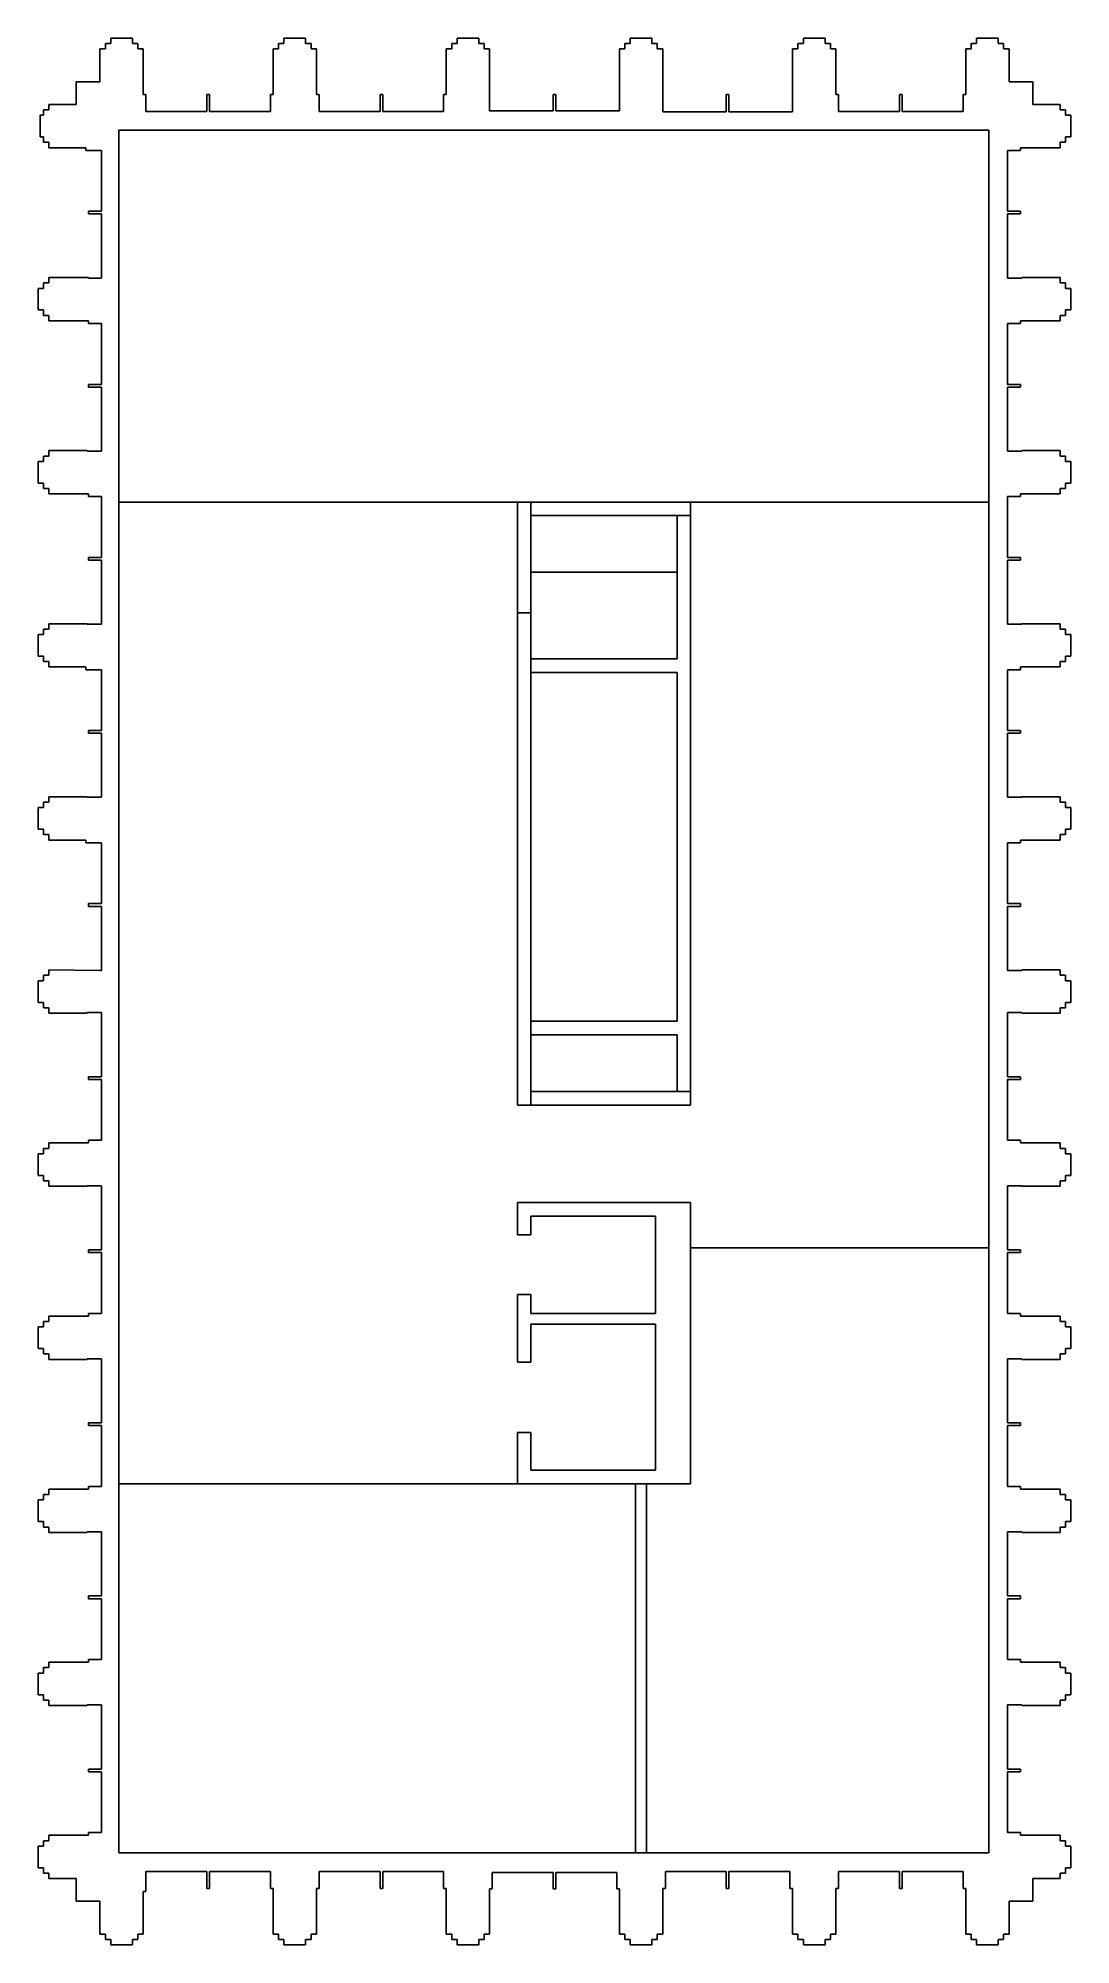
# Model space of a CAD drawing. Header units: metres. Extents: x -344.3 to -325.2, y 710.5 to 745.7.
import ezdxf

# ---------------------------------------------------------------- set-up
doc = ezdxf.new("R2010")
doc.units = ezdxf.units.M
doc.layers.add('ALL', color=7, linetype='Continuous', lineweight=25)

msp = doc.modelspace()

# ---------------------------------------------------------------- linework, layer by layer
at = {"layer": 'ALL', "color": 7, "lineweight": 25}
for p, q in [((-342.949, 745.627), (-343.049, 745.627)), ((-343.049, 745.627), (-343.049, 745.527)), ((-342.549, 745.727), (-342.949, 745.727)), ((-342.949, 745.727), (-342.949, 745.687)), ((-342.949, 745.687), (-342.949, 745.627)), ((-342.549, 745.687), (-342.549, 745.727)), ((-342.549, 745.627), (-342.549, 745.687)), ((-342.449, 745.627), (-342.549, 745.627)), ((-342.449, 745.527), (-342.449, 745.627)), ((-339.749, 745.627), (-339.849, 745.627)), ((-339.849, 745.627), (-339.849, 745.527)), ((-339.349, 745.727), (-339.749, 745.727)), ((-339.749, 745.727), (-339.749, 745.687)), ((-339.749, 745.687), (-339.749, 745.627)), ((-339.349, 745.687), (-339.349, 745.727)), ((-339.349, 745.627), (-339.349, 745.687)), ((-339.249, 745.627), (-339.349, 745.627)), ((-339.249, 745.527), (-339.249, 745.627)), ((-336.549, 745.627), (-336.649, 745.627)), ((-336.649, 745.627), (-336.649, 745.527)), ((-336.149, 745.727), (-336.549, 745.727)), ((-336.549, 745.727), (-336.549, 745.687)), ((-336.549, 745.687), (-336.549, 745.627)), ((-336.149, 745.687), (-336.149, 745.727)), ((-336.149, 745.627), (-336.149, 745.687)), ((-336.049, 745.627), (-336.149, 745.627)), ((-336.049, 745.527), (-336.049, 745.627)), ((-333.349, 745.627), (-333.449, 745.627)), ((-333.449, 745.627), (-333.449, 745.527)), ((-332.949, 745.727), (-333.349, 745.727)), ((-333.349, 745.727), (-333.349, 745.687)), ((-333.349, 745.687), (-333.349, 745.627)), ((-332.949, 745.687), (-332.949, 745.727)), ((-332.949, 745.627), (-332.949, 745.687)), ((-332.849, 745.627), (-332.949, 745.627)), ((-332.849, 745.527), (-332.849, 745.627)), ((-330.149, 745.627), (-330.249, 745.627)), ((-330.249, 745.627), (-330.249, 745.527)), ((-329.749, 745.727), (-330.149, 745.727)), ((-330.149, 745.727), (-330.149, 745.687)), ((-330.149, 745.687), (-330.149, 745.627)), ((-329.749, 745.687), (-329.749, 745.727)), ((-329.749, 745.627), (-329.749, 745.687)), ((-329.649, 745.627), (-329.749, 745.627)), ((-329.649, 745.527), (-329.649, 745.627)), ((-326.949, 745.627), (-327.049, 745.627)), ((-327.049, 745.627), (-327.049, 745.527)), ((-326.549, 745.727), (-326.949, 745.727)), ((-326.949, 745.727), (-326.949, 745.627)), ((-326.549, 745.627), (-326.549, 745.727)), ((-326.449, 745.627), (-326.549, 745.627)), ((-326.449, 745.527), (-326.449, 745.627)), ((-343.049, 745.527), (-343.149, 745.527)), ((-343.149, 745.527), (-343.149, 744.922)), ((-342.349, 745.527), (-342.449, 745.527)), ((-342.349, 744.711), (-342.349, 745.527)), ((-339.849, 745.527), (-339.949, 745.527)), ((-339.949, 745.527), (-339.949, 744.922)), ((-339.149, 745.527), (-339.249, 745.527)), ((-339.149, 744.711), (-339.149, 745.527)), ((-336.649, 745.527), (-336.749, 745.527)), ((-336.749, 745.527), (-336.749, 744.922)), ((-335.949, 745.527), (-336.049, 745.527)), ((-335.949, 744.922), (-335.949, 745.527)), ((-333.449, 745.527), (-333.549, 745.527)), ((-333.549, 745.527), (-333.549, 744.922)), ((-332.749, 745.527), (-332.849, 745.527)), ((-332.749, 744.805), (-332.749, 745.527)), ((-330.249, 745.527), (-330.349, 745.527)), ((-330.349, 745.527), (-330.349, 744.365)), ((-329.549, 745.527), (-329.649, 745.527)), ((-329.549, 744.685), (-329.549, 745.527)), ((-327.049, 745.527), (-327.149, 745.527)), ((-327.149, 745.527), (-327.149, 744.922)), ((-326.349, 745.527), (-326.449, 745.527)), ((-326.349, 744.922), (-326.349, 745.527)), ((-343.149, 744.922), (-343.59, 744.922)), ((-343.59, 744.922), (-343.59, 744.501)), ((-339.949, 744.922), (-339.949, 744.685)), ((-336.749, 744.922), (-336.749, 744.685)), ((-335.949, 744.38), (-335.949, 744.922)), ((-333.549, 744.922), (-333.549, 744.38)), ((-327.149, 744.922), (-327.149, 744.685)), ((-325.908, 744.922), (-326.349, 744.922)), ((-325.908, 744.501), (-325.908, 744.922)), ((-342.349, 744.685), (-342.349, 744.711)), ((-342.299, 744.685), (-342.349, 744.685)), ((-342.299, 744.398), (-342.299, 744.685)), ((-341.124, 744.685), (-341.174, 744.685)), ((-341.174, 744.685), (-341.174, 744.398)), ((-341.124, 744.398), (-341.124, 744.685)), ((-339.949, 744.685), (-339.999, 744.685)), ((-339.999, 744.685), (-339.999, 744.398)), ((-339.149, 744.685), (-339.149, 744.711)), ((-339.099, 744.685), (-339.149, 744.685)), ((-339.099, 744.398), (-339.099, 744.685)), ((-337.924, 744.685), (-337.974, 744.685)), ((-337.974, 744.685), (-337.974, 744.398)), ((-337.924, 744.398), (-337.924, 744.685)), ((-336.749, 744.685), (-336.799, 744.685)), ((-336.799, 744.685), (-336.799, 744.398)), ((-334.724, 744.685), (-334.774, 744.685)), ((-334.774, 744.685), (-334.774, 744.38)), ((-334.724, 744.38), (-334.724, 744.685)), ((-332.749, 744.365), (-332.749, 744.805)), ((-331.524, 744.685), (-331.574, 744.685)), ((-331.574, 744.685), (-331.574, 744.365)), ((-331.524, 744.365), (-331.524, 744.685)), ((-329.499, 744.685), (-329.549, 744.685)), ((-329.499, 744.398), (-329.499, 744.685)), ((-328.324, 744.685), (-328.374, 744.685)), ((-328.374, 744.685), (-328.374, 744.398)), ((-328.324, 744.398), (-328.324, 744.685)), ((-327.149, 744.685), (-327.199, 744.685)), ((-327.199, 744.685), (-327.199, 744.398)), ((-344.192, 744.301), (-344.252, 744.301)), ((-344.252, 744.301), (-344.252, 743.901)), ((-344.092, 744.401), (-344.192, 744.401)), ((-344.192, 744.401), (-344.192, 744.301)), ((-343.594, 744.501), (-344.092, 744.501)), ((-344.092, 744.501), (-344.092, 744.401)), ((-343.59, 744.501), (-343.594, 744.501)), ((-342.299, 744.373), (-342.299, 744.398)), ((-342.082, 744.373), (-342.299, 744.373)), ((-341.174, 744.373), (-342.082, 744.373)), ((-341.174, 744.398), (-341.174, 744.373)), ((-341.124, 744.373), (-341.124, 744.398)), ((-339.999, 744.373), (-341.124, 744.373)), ((-339.999, 744.398), (-339.999, 744.373)), ((-339.099, 744.373), (-339.099, 744.398)), ((-338.882, 744.373), (-339.099, 744.373)), ((-337.974, 744.373), (-338.882, 744.373)), ((-337.974, 744.398), (-337.974, 744.373)), ((-337.924, 744.373), (-337.924, 744.398)), ((-336.799, 744.373), (-337.924, 744.373)), ((-336.799, 744.398), (-336.799, 744.373)), ((-334.774, 744.38), (-335.949, 744.38)), ((-333.549, 744.38), (-334.724, 744.38)), ((-331.574, 744.365), (-332.749, 744.365)), ((-330.349, 744.365), (-331.524, 744.365)), ((-329.499, 744.373), (-329.499, 744.398)), ((-328.374, 744.373), (-329.499, 744.373)), ((-328.374, 744.398), (-328.374, 744.373)), ((-328.324, 744.373), (-328.324, 744.398)), ((-327.416, 744.373), (-328.324, 744.373)), ((-327.199, 744.373), (-327.416, 744.373)), ((-327.199, 744.398), (-327.199, 744.373)), ((-325.904, 744.501), (-325.908, 744.501)), ((-325.406, 744.501), (-325.904, 744.501)), ((-325.406, 744.401), (-325.406, 744.501)), ((-325.306, 744.401), (-325.406, 744.401)), ((-325.306, 744.301), (-325.306, 744.401)), ((-325.206, 744.301), (-325.306, 744.301)), ((-325.206, 743.901), (-325.206, 744.301)), ((-344.252, 743.901), (-344.192, 743.901)), ((-344.192, 743.901), (-344.192, 743.801)), ((-344.192, 743.801), (-344.092, 743.801)), ((-344.092, 743.801), (-344.092, 743.701)), ((-326.724, 744.023), (-342.8, 744.023)), ((-342.8, 744.023), (-342.8, 737.151)), ((-342.8, 712.18), (-342.8, 744.023)), ((-342.8, 744.023), (-326.724, 744.023)), ((-326.724, 737.53), (-326.724, 744.023)), ((-326.724, 744.023), (-326.724, 712.18)), ((-325.406, 743.701), (-325.406, 743.801)), ((-325.406, 743.801), (-325.306, 743.801)), ((-325.306, 743.801), (-325.306, 743.901)), ((-325.306, 743.901), (-325.206, 743.901)), ((-344.092, 743.701), (-343.594, 743.701)), ((-343.594, 743.701), (-343.41, 743.701)), ((-343.41, 743.701), (-343.41, 743.651)), ((-343.41, 743.651), (-343.15, 743.651)), ((-343.15, 743.651), (-343.124, 743.651)), ((-343.124, 743.651), (-343.124, 742.526)), ((-326.374, 742.526), (-326.374, 743.651)), ((-326.374, 743.651), (-326.348, 743.651)), ((-326.348, 743.651), (-326.139, 743.651)), ((-326.139, 743.651), (-326.139, 743.701)), ((-326.139, 743.701), (-325.908, 743.701)), ((-325.908, 743.701), (-325.406, 743.701)), ((-343.15, 742.526), (-343.359, 742.526)), ((-343.359, 742.526), (-343.359, 742.476)), ((-343.359, 742.476), (-343.15, 742.476)), ((-343.124, 742.526), (-343.15, 742.526)), ((-343.15, 742.476), (-343.124, 742.476)), ((-343.124, 742.476), (-343.124, 741.292)), ((-326.348, 742.526), (-326.374, 742.526)), ((-326.374, 741.292), (-326.374, 742.476)), ((-326.374, 742.476), (-326.348, 742.476)), ((-326.139, 742.526), (-326.348, 742.526)), ((-326.348, 742.476), (-326.139, 742.476)), ((-326.139, 742.476), (-326.139, 742.526)), ((-344.192, 741.101), (-344.292, 741.101)), ((-344.292, 741.101), (-344.292, 740.701)), ((-344.092, 741.201), (-344.192, 741.201)), ((-344.192, 741.201), (-344.192, 741.101)), ((-343.385, 741.301), (-344.092, 741.301)), ((-344.092, 741.301), (-344.092, 741.201)), ((-343.359, 741.301), (-343.385, 741.301)), ((-343.359, 741.292), (-343.359, 741.301)), ((-343.15, 741.292), (-343.359, 741.292)), ((-343.124, 741.292), (-343.15, 741.292)), ((-326.139, 741.292), (-326.374, 741.292)), ((-326.113, 741.292), (-326.139, 741.292)), ((-325.406, 741.301), (-326.113, 741.301)), ((-326.113, 741.301), (-326.113, 741.292)), ((-325.406, 741.201), (-325.406, 741.301)), ((-325.306, 741.201), (-325.406, 741.201)), ((-325.306, 741.101), (-325.306, 741.201)), ((-325.206, 741.101), (-325.306, 741.101)), ((-325.206, 740.701), (-325.206, 741.101)), ((-344.292, 740.701), (-344.192, 740.701)), ((-344.192, 740.701), (-344.192, 740.601)), ((-325.306, 740.601), (-325.306, 740.701)), ((-325.306, 740.701), (-325.206, 740.701)), ((-344.192, 740.601), (-344.092, 740.601)), ((-344.092, 740.601), (-344.092, 740.501)), ((-344.092, 740.501), (-343.359, 740.501)), ((-343.359, 740.501), (-343.359, 740.451)), ((-343.359, 740.451), (-343.15, 740.451)), ((-343.15, 740.451), (-343.124, 740.451)), ((-343.124, 740.451), (-343.124, 739.326)), ((-326.374, 739.326), (-326.374, 740.451)), ((-326.374, 740.451), (-326.348, 740.451)), ((-326.348, 740.451), (-326.139, 740.451)), ((-326.139, 740.451), (-326.139, 740.501)), ((-326.139, 740.501), (-325.406, 740.501)), ((-325.406, 740.501), (-325.406, 740.601)), ((-325.406, 740.601), (-325.306, 740.601)), ((-343.15, 739.326), (-343.359, 739.326)), ((-343.359, 739.326), (-343.359, 739.276)), ((-343.359, 739.276), (-343.15, 739.276)), ((-343.124, 739.326), (-343.15, 739.326)), ((-343.15, 739.276), (-343.124, 739.276)), ((-343.124, 739.276), (-343.124, 738.092)), ((-326.348, 739.326), (-326.374, 739.326)), ((-326.374, 738.092), (-326.374, 739.276)), ((-326.374, 739.276), (-326.348, 739.276)), ((-326.139, 739.326), (-326.348, 739.326)), ((-326.348, 739.276), (-326.139, 739.276)), ((-326.139, 739.276), (-326.139, 739.326)), ((-344.192, 737.901), (-344.292, 737.901)), ((-344.292, 737.901), (-344.292, 737.501)), ((-344.092, 738.001), (-344.192, 738.001)), ((-344.192, 738.001), (-344.192, 737.901)), ((-343.385, 738.101), (-344.092, 738.101)), ((-344.092, 738.101), (-344.092, 738.001)), ((-343.385, 738.092), (-343.385, 738.101)), ((-343.15, 738.092), (-343.385, 738.092)), ((-343.124, 738.092), (-343.15, 738.092)), ((-326.139, 738.092), (-326.374, 738.092)), ((-326.113, 738.092), (-326.139, 738.092)), ((-325.406, 738.101), (-326.113, 738.101)), ((-326.113, 738.101), (-326.113, 738.092)), ((-325.406, 738.001), (-325.406, 738.101)), ((-325.306, 738.001), (-325.406, 738.001)), ((-325.306, 737.901), (-325.306, 738.001)), ((-325.206, 737.901), (-325.306, 737.901)), ((-325.206, 737.501), (-325.206, 737.901)), ((-344.292, 737.501), (-344.192, 737.501)), ((-344.192, 737.501), (-344.192, 737.401)), ((-326.724, 737.151), (-326.724, 737.53)), ((-325.306, 737.401), (-325.306, 737.501)), ((-325.306, 737.501), (-325.206, 737.501)), ((-344.192, 737.401), (-344.092, 737.401)), ((-344.092, 737.401), (-344.092, 737.301)), ((-344.092, 737.301), (-343.359, 737.301)), ((-343.359, 737.301), (-343.359, 737.251)), ((-343.359, 737.251), (-343.15, 737.251)), ((-343.15, 737.251), (-343.124, 737.251)), ((-343.124, 737.251), (-343.124, 736.126)), ((-342.8, 737.151), (-326.724, 737.151)), ((-335.184, 737.151), (-335.434, 737.151)), ((-335.434, 737.151), (-335.434, 735.101)), ((-335.184, 735.101), (-335.184, 737.151)), ((-332.234, 737.151), (-335.184, 737.151)), ((-335.184, 737.151), (-335.184, 736.901)), ((-332.234, 736.901), (-332.234, 737.151)), ((-326.374, 736.126), (-326.374, 737.251)), ((-326.374, 737.251), (-326.348, 737.251)), ((-326.348, 737.251), (-326.139, 737.251)), ((-326.139, 737.251), (-326.139, 737.301)), ((-326.139, 737.301), (-325.406, 737.301)), ((-325.406, 737.301), (-325.406, 737.401)), ((-325.406, 737.401), (-325.306, 737.401)), ((-335.184, 736.901), (-332.234, 736.901)), ((-332.484, 736.901), (-335.184, 736.901)), ((-335.184, 736.901), (-335.184, 735.851)), ((-332.484, 735.851), (-332.484, 736.901)), ((-332.484, 736.901), (-332.484, 734.251)), ((-332.234, 736.901), (-332.484, 736.901)), ((-332.234, 727.301), (-332.234, 736.901)), ((-343.15, 736.126), (-343.359, 736.126)), ((-343.359, 736.126), (-343.359, 736.076)), ((-343.359, 736.076), (-343.15, 736.076)), ((-343.124, 736.126), (-343.15, 736.126)), ((-343.15, 736.076), (-343.124, 736.076)), ((-343.124, 736.076), (-343.124, 734.892)), ((-326.348, 736.126), (-326.374, 736.126)), ((-326.374, 734.892), (-326.374, 736.076)), ((-326.374, 736.076), (-326.348, 736.076)), ((-326.139, 736.126), (-326.348, 736.126)), ((-326.348, 736.076), (-326.139, 736.076)), ((-326.139, 736.076), (-326.139, 736.126)), ((-335.184, 735.851), (-332.484, 735.851)), ((-335.434, 735.101), (-335.184, 735.101)), ((-335.184, 735.101), (-335.434, 735.101)), ((-335.434, 735.101), (-335.434, 726.001)), ((-335.184, 726.001), (-335.184, 735.101)), ((-344.192, 734.701), (-344.292, 734.701)), ((-344.292, 734.701), (-344.292, 734.301)), ((-344.092, 734.801), (-344.192, 734.801)), ((-344.192, 734.801), (-344.192, 734.701)), ((-343.594, 734.901), (-344.092, 734.901)), ((-344.092, 734.901), (-344.092, 734.801)), ((-343.385, 734.901), (-343.594, 734.901)), ((-343.385, 734.892), (-343.385, 734.901)), ((-343.15, 734.892), (-343.385, 734.892)), ((-343.124, 734.892), (-343.15, 734.892)), ((-326.113, 734.892), (-326.374, 734.892)), ((-325.406, 734.901), (-326.113, 734.901)), ((-326.113, 734.901), (-326.113, 734.892)), ((-325.406, 734.801), (-325.406, 734.901)), ((-325.306, 734.801), (-325.406, 734.801)), ((-325.306, 734.701), (-325.306, 734.801)), ((-325.206, 734.701), (-325.306, 734.701)), ((-325.206, 734.301), (-325.206, 734.701)), ((-344.292, 734.301), (-344.192, 734.301)), ((-344.192, 734.301), (-344.192, 734.201)), ((-325.306, 734.201), (-325.306, 734.301)), ((-325.306, 734.301), (-325.206, 734.301)), ((-344.192, 734.201), (-344.092, 734.201)), ((-344.092, 734.201), (-344.092, 734.101)), ((-344.092, 734.101), (-343.795, 734.101)), ((-343.795, 734.101), (-343.41, 734.101)), ((-343.41, 734.101), (-343.41, 734.051)), ((-343.41, 734.051), (-343.15, 734.051)), ((-343.15, 734.051), (-343.124, 734.051)), ((-343.124, 734.051), (-343.124, 732.926)), ((-332.484, 734.251), (-335.184, 734.251)), ((-335.184, 734.251), (-335.184, 734.001)), ((-335.184, 734.001), (-332.484, 734.001)), ((-332.484, 734.001), (-332.484, 727.551)), ((-326.374, 732.926), (-326.374, 734.051)), ((-326.374, 734.051), (-326.348, 734.051)), ((-326.348, 734.051), (-326.139, 734.051)), ((-326.139, 734.051), (-326.139, 734.101)), ((-326.139, 734.101), (-325.406, 734.101)), ((-325.406, 734.101), (-325.406, 734.201)), ((-325.406, 734.201), (-325.306, 734.201)), ((-343.15, 732.926), (-343.359, 732.926)), ((-343.359, 732.926), (-343.359, 732.876)), ((-343.359, 732.876), (-343.15, 732.876)), ((-343.124, 732.926), (-343.15, 732.926)), ((-343.15, 732.876), (-343.124, 732.876)), ((-343.124, 732.876), (-343.124, 731.692)), ((-326.348, 732.926), (-326.374, 732.926)), ((-326.374, 731.692), (-326.374, 732.876)), ((-326.374, 732.876), (-326.348, 732.876)), ((-326.139, 732.926), (-326.348, 732.926)), ((-326.348, 732.876), (-326.139, 732.876)), ((-326.139, 732.876), (-326.139, 732.926)), ((-344.252, 731.501), (-344.292, 731.501)), ((-344.292, 731.501), (-344.292, 731.101)), ((-344.192, 731.501), (-344.252, 731.501)), ((-344.092, 731.601), (-344.192, 731.601)), ((-344.192, 731.601), (-344.192, 731.501)), ((-343.594, 731.701), (-344.092, 731.701)), ((-344.092, 731.701), (-344.092, 731.601)), ((-343.385, 731.701), (-343.594, 731.701)), ((-343.385, 731.692), (-343.385, 731.701)), ((-343.15, 731.692), (-343.385, 731.692)), ((-343.124, 731.692), (-343.15, 731.692)), ((-326.139, 731.692), (-326.374, 731.692)), ((-326.113, 731.692), (-326.139, 731.692)), ((-325.406, 731.701), (-326.113, 731.701)), ((-326.113, 731.701), (-326.113, 731.692)), ((-325.406, 731.601), (-325.406, 731.701)), ((-325.306, 731.601), (-325.406, 731.601)), ((-325.306, 731.501), (-325.306, 731.601)), ((-325.206, 731.501), (-325.306, 731.501)), ((-325.206, 731.101), (-325.206, 731.501)), ((-344.292, 731.101), (-344.252, 731.101)), ((-344.252, 731.101), (-344.192, 731.101)), ((-344.192, 731.101), (-344.192, 731.001)), ((-344.192, 731.001), (-344.092, 731.001)), ((-344.092, 731.001), (-344.092, 730.901)), ((-344.092, 730.901), (-343.594, 730.901)), ((-343.594, 730.901), (-343.41, 730.901)), ((-343.41, 730.901), (-343.41, 730.851)), ((-343.41, 730.851), (-343.124, 730.851)), ((-343.124, 730.851), (-343.124, 729.726)), ((-326.374, 729.726), (-326.374, 730.851)), ((-326.374, 730.851), (-326.354, 730.851)), ((-326.354, 730.851), (-326.139, 730.851)), ((-326.139, 730.851), (-326.139, 730.901)), ((-326.139, 730.901), (-325.406, 730.901)), ((-325.406, 730.901), (-325.406, 731.001)), ((-325.406, 731.001), (-325.306, 731.001)), ((-325.306, 731.001), (-325.306, 731.101)), ((-325.306, 731.101), (-325.206, 731.101)), ((-343.15, 729.726), (-343.359, 729.726)), ((-343.359, 729.726), (-343.359, 729.676)), ((-343.124, 729.726), (-343.15, 729.726)), ((-326.348, 729.726), (-326.374, 729.726)), ((-326.139, 729.726), (-326.348, 729.726)), ((-326.139, 729.676), (-326.139, 729.726)), ((-343.359, 729.676), (-343.15, 729.676)), ((-343.15, 729.676), (-343.124, 729.676)), ((-343.124, 729.676), (-343.124, 728.492)), ((-326.374, 728.492), (-326.374, 729.676)), ((-326.374, 729.676), (-326.354, 729.676)), ((-326.354, 729.676), (-326.139, 729.676)), ((-344.192, 728.301), (-344.292, 728.301)), ((-344.292, 728.301), (-344.292, 727.901)), ((-344.092, 728.401), (-344.192, 728.401)), ((-344.192, 728.401), (-344.192, 728.301)), ((-343.15, 728.492), (-344.092, 728.501)), ((-344.092, 728.501), (-344.092, 728.401)), ((-343.124, 728.492), (-343.15, 728.492)), ((-326.113, 728.492), (-326.374, 728.492)), ((-325.406, 728.501), (-326.113, 728.501)), ((-326.113, 728.501), (-326.113, 728.492)), ((-325.406, 728.401), (-325.406, 728.501)), ((-325.306, 728.401), (-325.406, 728.401)), ((-325.306, 728.301), (-325.306, 728.401)), ((-325.206, 728.301), (-325.306, 728.301)), ((-325.206, 727.901), (-325.206, 728.301)), ((-344.292, 727.901), (-344.192, 727.901)), ((-344.192, 727.901), (-344.192, 727.801)), ((-344.192, 727.801), (-344.092, 727.801)), ((-344.092, 727.801), (-344.092, 727.701)), ((-344.092, 727.701), (-343.385, 727.701)), ((-343.385, 727.701), (-343.385, 727.711)), ((-343.385, 727.711), (-343.124, 727.711)), ((-343.124, 727.711), (-343.124, 726.526)), ((-326.374, 726.526), (-326.374, 727.711)), ((-326.374, 727.711), (-326.354, 727.711)), ((-326.354, 727.711), (-326.113, 727.711)), ((-326.113, 727.711), (-326.113, 727.701)), ((-326.113, 727.701), (-325.406, 727.701)), ((-325.406, 727.701), (-325.406, 727.801)), ((-325.406, 727.801), (-325.306, 727.801)), ((-325.306, 727.801), (-325.306, 727.901)), ((-325.306, 727.901), (-325.206, 727.901)), ((-332.484, 727.551), (-335.184, 727.551)), ((-335.184, 727.551), (-335.184, 727.301)), ((-332.484, 727.301), (-335.184, 727.301)), ((-335.184, 727.301), (-335.184, 726.251)), ((-335.184, 727.301), (-332.484, 727.301)), ((-332.484, 726.251), (-332.484, 727.301)), ((-332.484, 727.301), (-332.484, 726.251)), ((-332.234, 726.251), (-332.234, 727.301)), ((-343.15, 726.526), (-343.359, 726.526)), ((-343.359, 726.526), (-343.359, 726.476)), ((-343.124, 726.526), (-343.15, 726.526)), ((-326.348, 726.526), (-326.374, 726.526)), ((-326.139, 726.526), (-326.348, 726.526)), ((-326.139, 726.476), (-326.139, 726.526)), ((-343.359, 726.476), (-343.15, 726.476)), ((-343.15, 726.476), (-343.124, 726.476)), ((-343.124, 726.476), (-343.124, 725.351)), ((-335.184, 726.251), (-332.484, 726.251)), ((-332.234, 726.251), (-335.184, 726.251)), ((-335.184, 726.251), (-335.184, 726.001)), ((-332.484, 726.251), (-332.234, 726.251)), ((-332.234, 726.001), (-332.234, 726.251)), ((-326.374, 725.351), (-326.374, 726.476)), ((-326.374, 726.476), (-326.354, 726.476)), ((-326.354, 726.476), (-326.139, 726.476)), ((-335.434, 726.001), (-335.184, 726.001)), ((-335.184, 726.001), (-332.234, 726.001)), ((-344.092, 725.201), (-344.192, 725.201)), ((-344.192, 725.201), (-344.192, 725.101)), ((-343.359, 725.301), (-344.092, 725.301)), ((-344.092, 725.301), (-344.092, 725.201)), ((-343.15, 725.351), (-343.359, 725.351)), ((-343.359, 725.351), (-343.359, 725.301)), ((-343.124, 725.351), (-343.15, 725.351)), ((-326.348, 725.351), (-326.374, 725.351)), ((-326.139, 725.351), (-326.348, 725.351)), ((-326.139, 725.301), (-326.139, 725.351)), ((-325.406, 725.301), (-326.139, 725.301)), ((-325.406, 725.201), (-325.406, 725.301)), ((-325.306, 725.201), (-325.406, 725.201)), ((-325.306, 725.101), (-325.306, 725.201)), ((-344.192, 725.101), (-344.292, 725.101)), ((-344.292, 725.101), (-344.292, 724.701)), ((-325.206, 725.101), (-325.306, 725.101)), ((-325.206, 724.701), (-325.206, 725.101)), ((-344.292, 724.701), (-344.192, 724.701)), ((-344.192, 724.701), (-344.192, 724.601)), ((-344.192, 724.601), (-344.092, 724.601)), ((-344.092, 724.601), (-344.092, 724.501)), ((-344.092, 724.501), (-343.385, 724.501)), ((-343.385, 724.501), (-343.385, 724.511)), ((-343.385, 724.511), (-343.124, 724.511)), ((-343.124, 724.511), (-343.124, 723.326)), ((-326.374, 723.326), (-326.374, 724.511)), ((-326.374, 724.511), (-326.348, 724.511)), ((-326.348, 724.511), (-326.113, 724.511)), ((-326.113, 724.511), (-326.113, 724.501)), ((-326.113, 724.501), (-325.406, 724.501)), ((-325.406, 724.501), (-325.406, 724.601)), ((-325.406, 724.601), (-325.306, 724.601)), ((-325.306, 724.601), (-325.306, 724.701)), ((-325.306, 724.701), (-325.206, 724.701)), ((-335.184, 724.201), (-335.434, 724.201)), ((-335.434, 724.201), (-335.434, 723.951)), ((-332.234, 724.201), (-335.184, 724.201)), ((-332.234, 719.251), (-332.234, 724.201)), ((-335.434, 723.951), (-335.434, 723.601)), ((-335.184, 723.601), (-335.184, 723.951)), ((-335.184, 723.951), (-332.884, 723.951)), ((-332.884, 723.951), (-332.884, 722.151)), ((-335.434, 723.601), (-335.184, 723.601)), ((-326.724, 723.361), (-332.234, 723.361)), ((-332.234, 723.361), (-332.234, 719.001)), ((-326.724, 712.18), (-326.724, 723.361)), ((-343.124, 723.326), (-343.359, 723.326)), ((-343.359, 723.326), (-343.359, 723.276)), ((-343.359, 723.276), (-343.124, 723.276)), ((-343.124, 723.276), (-343.124, 722.151)), ((-326.348, 723.326), (-326.374, 723.326)), ((-326.374, 722.151), (-326.374, 723.276)), ((-326.374, 723.276), (-326.348, 723.276)), ((-326.139, 723.326), (-326.348, 723.326)), ((-326.348, 723.276), (-326.139, 723.276)), ((-326.139, 723.276), (-326.139, 723.326)), ((-335.184, 722.501), (-335.434, 722.501)), ((-335.434, 722.501), (-335.434, 721.251)), ((-335.184, 722.151), (-335.184, 722.501)), ((-344.092, 722.001), (-344.192, 722.001)), ((-344.192, 722.001), (-344.192, 721.901)), ((-343.359, 722.101), (-344.092, 722.101)), ((-344.092, 722.101), (-344.092, 722.001)), ((-343.124, 722.151), (-343.359, 722.151)), ((-343.359, 722.151), (-343.359, 722.101)), ((-332.884, 722.151), (-335.184, 722.151)), ((-335.184, 721.251), (-335.184, 721.951)), ((-335.184, 721.951), (-332.884, 721.951)), ((-332.884, 721.951), (-332.884, 719.251)), ((-326.348, 722.151), (-326.374, 722.151)), ((-326.139, 722.151), (-326.348, 722.151)), ((-326.139, 722.101), (-326.139, 722.151)), ((-325.406, 722.101), (-326.139, 722.101)), ((-325.406, 722.001), (-325.406, 722.101)), ((-325.306, 722.001), (-325.406, 722.001)), ((-325.306, 721.901), (-325.306, 722.001)), ((-344.192, 721.901), (-344.292, 721.901)), ((-344.292, 721.901), (-344.292, 721.501)), ((-325.206, 721.901), (-325.306, 721.901)), ((-325.206, 721.501), (-325.206, 721.901)), ((-344.292, 721.501), (-344.192, 721.501)), ((-344.192, 721.501), (-344.192, 721.401)), ((-344.192, 721.401), (-344.184, 721.401)), ((-344.184, 721.401), (-344.092, 721.401)), ((-344.092, 721.401), (-344.092, 721.301)), ((-344.092, 721.301), (-343.385, 721.301)), ((-343.385, 721.301), (-343.385, 721.311)), ((-343.385, 721.311), (-343.124, 721.311)), ((-343.124, 721.311), (-343.124, 720.126)), ((-335.434, 721.251), (-335.184, 721.251)), ((-326.374, 720.126), (-326.374, 721.311)), ((-326.374, 721.311), (-326.348, 721.311)), ((-326.348, 721.311), (-326.113, 721.311)), ((-326.113, 721.311), (-326.113, 721.301)), ((-326.113, 721.301), (-325.406, 721.301)), ((-325.406, 721.301), (-325.406, 721.401)), ((-325.406, 721.401), (-325.306, 721.401)), ((-325.306, 721.401), (-325.306, 721.501)), ((-325.306, 721.501), (-325.206, 721.501)), ((-343.15, 720.126), (-343.359, 720.126)), ((-343.359, 720.126), (-343.359, 720.076)), ((-343.359, 720.076), (-343.15, 720.076)), ((-343.124, 720.126), (-343.15, 720.126)), ((-343.15, 720.076), (-343.124, 720.076)), ((-343.124, 720.076), (-343.124, 718.951)), ((-335.184, 719.951), (-335.434, 719.951)), ((-335.434, 719.951), (-335.434, 719.251)), ((-335.184, 719.251), (-335.184, 719.951)), ((-326.348, 720.126), (-326.374, 720.126)), ((-326.374, 718.951), (-326.374, 720.076)), ((-326.374, 720.076), (-326.348, 720.076)), ((-326.139, 720.126), (-326.348, 720.126)), ((-326.348, 720.076), (-326.139, 720.076)), ((-326.139, 720.076), (-326.139, 720.126)), ((-335.434, 719.251), (-335.434, 719.001)), ((-332.884, 719.251), (-335.184, 719.251)), ((-332.234, 719.001), (-332.234, 719.251)), ((-344.092, 718.801), (-344.192, 718.801)), ((-344.192, 718.801), (-344.192, 718.701)), ((-343.359, 718.901), (-344.092, 718.901)), ((-344.092, 718.901), (-344.092, 718.801)), ((-343.15, 718.951), (-343.359, 718.951)), ((-343.359, 718.951), (-343.359, 718.901)), ((-343.124, 718.951), (-343.15, 718.951)), ((-342.8, 719.001), (-342.8, 712.18)), ((-335.125, 719.001), (-342.8, 719.001)), ((-335.434, 719.001), (-332.884, 719.001)), ((-333.249, 719.001), (-335.125, 719.001)), ((-333.249, 712.18), (-333.249, 719.001)), ((-333.049, 719.001), (-333.049, 712.18)), ((-332.234, 719.001), (-333.049, 719.001)), ((-332.884, 719.001), (-332.234, 719.001)), ((-326.348, 718.951), (-326.374, 718.951)), ((-326.139, 718.951), (-326.348, 718.951)), ((-326.139, 718.901), (-326.139, 718.951)), ((-325.406, 718.901), (-326.139, 718.901)), ((-325.406, 718.801), (-325.406, 718.901)), ((-325.306, 718.801), (-325.406, 718.801)), ((-325.306, 718.701), (-325.306, 718.801)), ((-344.192, 718.701), (-344.292, 718.701)), ((-344.292, 718.701), (-344.292, 718.301)), ((-325.206, 718.701), (-325.306, 718.701)), ((-325.206, 718.301), (-325.206, 718.701)), ((-344.292, 718.301), (-344.192, 718.301)), ((-344.192, 718.301), (-344.192, 718.201)), ((-344.192, 718.201), (-344.092, 718.201)), ((-344.092, 718.201), (-344.092, 718.101)), ((-344.092, 718.101), (-343.385, 718.101)), ((-343.385, 718.101), (-343.385, 718.111)), ((-343.385, 718.111), (-343.124, 718.111)), ((-343.124, 718.111), (-343.124, 716.926)), ((-326.374, 716.926), (-326.374, 718.111)), ((-326.374, 718.111), (-326.348, 718.111)), ((-326.348, 718.111), (-326.113, 718.111)), ((-326.113, 718.111), (-326.113, 718.101)), ((-326.113, 718.101), (-325.406, 718.101)), ((-325.406, 718.101), (-325.406, 718.201)), ((-325.406, 718.201), (-325.306, 718.201)), ((-325.306, 718.201), (-325.306, 718.301)), ((-325.306, 718.301), (-325.206, 718.301)), ((-343.15, 716.926), (-343.359, 716.926)), ((-343.359, 716.926), (-343.359, 716.876)), ((-343.359, 716.876), (-343.15, 716.876)), ((-343.124, 716.926), (-343.15, 716.926)), ((-343.15, 716.876), (-343.124, 716.876)), ((-343.124, 716.876), (-343.124, 715.751)), ((-326.348, 716.926), (-326.374, 716.926)), ((-326.374, 715.751), (-326.374, 716.876)), ((-326.374, 716.876), (-326.348, 716.876)), ((-326.139, 716.926), (-326.348, 716.926)), ((-326.348, 716.876), (-326.139, 716.876)), ((-326.139, 716.876), (-326.139, 716.926)), ((-344.092, 715.601), (-344.192, 715.601)), ((-344.192, 715.601), (-344.192, 715.501)), ((-343.359, 715.701), (-344.092, 715.701)), ((-344.092, 715.701), (-344.092, 715.601)), ((-343.15, 715.751), (-343.359, 715.751)), ((-343.359, 715.751), (-343.359, 715.701)), ((-343.124, 715.751), (-343.15, 715.751)), ((-326.348, 715.751), (-326.374, 715.751)), ((-326.139, 715.751), (-326.348, 715.751)), ((-326.139, 715.701), (-326.139, 715.751)), ((-325.904, 715.701), (-326.139, 715.701)), ((-325.406, 715.701), (-325.904, 715.701)), ((-325.406, 715.601), (-325.406, 715.701)), ((-325.306, 715.601), (-325.406, 715.601)), ((-325.306, 715.501), (-325.306, 715.601)), ((-344.192, 715.501), (-344.292, 715.501)), ((-344.292, 715.501), (-344.292, 715.101)), ((-325.246, 715.501), (-325.306, 715.501)), ((-325.206, 715.501), (-325.246, 715.501)), ((-325.206, 715.101), (-325.206, 715.501)), ((-344.292, 715.101), (-344.192, 715.101)), ((-344.192, 715.101), (-344.192, 715.001)), ((-344.192, 715.001), (-344.092, 715.001)), ((-344.092, 715.001), (-344.092, 714.901)), ((-344.092, 714.901), (-343.385, 714.901)), ((-343.385, 714.901), (-343.385, 714.911)), ((-343.385, 714.911), (-343.124, 714.911)), ((-343.124, 714.911), (-343.124, 713.726)), ((-326.374, 713.726), (-326.374, 714.911)), ((-326.374, 714.911), (-326.348, 714.911)), ((-326.348, 714.911), (-326.113, 714.911)), ((-326.113, 714.911), (-326.113, 714.901)), ((-326.113, 714.901), (-325.904, 714.901)), ((-325.904, 714.901), (-325.406, 714.901)), ((-325.406, 714.901), (-325.406, 715.001)), ((-325.406, 715.001), (-325.306, 715.001)), ((-325.306, 715.001), (-325.306, 715.101)), ((-325.306, 715.101), (-325.246, 715.101)), ((-325.246, 715.101), (-325.206, 715.101)), ((-343.15, 713.726), (-343.359, 713.726)), ((-343.359, 713.726), (-343.359, 713.676)), ((-343.359, 713.676), (-343.15, 713.676)), ((-343.124, 713.726), (-343.15, 713.726)), ((-343.15, 713.676), (-343.124, 713.676)), ((-343.124, 713.676), (-343.124, 712.551)), ((-326.348, 713.726), (-326.374, 713.726)), ((-326.374, 712.551), (-326.374, 713.676)), ((-326.374, 713.676), (-326.348, 713.676)), ((-326.139, 713.726), (-326.348, 713.726)), ((-326.348, 713.676), (-326.139, 713.676)), ((-326.139, 713.676), (-326.139, 713.726)), ((-343.385, 712.501), (-344.092, 712.501)), ((-344.092, 712.501), (-344.092, 712.401)), ((-343.359, 712.501), (-343.385, 712.501)), ((-343.15, 712.551), (-343.359, 712.551)), ((-343.359, 712.551), (-343.359, 712.501)), ((-343.124, 712.551), (-343.15, 712.551)), ((-326.348, 712.551), (-326.374, 712.551)), ((-326.139, 712.551), (-326.348, 712.551)), ((-326.139, 712.501), (-326.139, 712.551)), ((-325.904, 712.501), (-326.139, 712.501)), ((-325.406, 712.501), (-325.904, 712.501)), ((-325.406, 712.401), (-325.406, 712.501)), ((-344.252, 712.301), (-344.292, 712.301)), ((-344.292, 712.301), (-344.292, 711.901)), ((-344.192, 712.301), (-344.252, 712.301)), ((-344.092, 712.401), (-344.192, 712.401)), ((-344.192, 712.401), (-344.192, 712.301)), ((-326.724, 712.18), (-342.8, 712.18)), ((-342.8, 712.18), (-333.249, 712.18)), ((-333.049, 712.18), (-332.234, 712.18)), ((-332.234, 712.18), (-326.724, 712.18)), ((-325.306, 712.401), (-325.406, 712.401)), ((-325.306, 712.301), (-325.306, 712.401)), ((-325.246, 712.301), (-325.306, 712.301)), ((-325.206, 712.301), (-325.246, 712.301)), ((-325.206, 711.901), (-325.206, 712.301)), ((-344.292, 711.901), (-344.252, 711.901)), ((-344.252, 711.901), (-344.192, 711.901)), ((-344.192, 711.901), (-344.192, 711.801)), ((-344.192, 711.801), (-344.092, 711.801)), ((-344.092, 711.801), (-344.092, 711.701)), ((-342.299, 711.492), (-342.299, 711.83)), ((-342.299, 711.83), (-342.082, 711.83)), ((-342.082, 711.83), (-341.174, 711.83)), ((-341.174, 711.83), (-341.174, 711.805)), ((-341.174, 711.805), (-341.174, 711.518)), ((-341.124, 711.805), (-341.124, 711.83)), ((-341.124, 711.83), (-339.999, 711.83)), ((-341.124, 711.518), (-341.124, 711.805)), ((-339.999, 711.83), (-339.999, 711.805)), ((-339.999, 711.805), (-339.999, 711.518)), ((-339.099, 711.805), (-339.099, 711.83)), ((-339.099, 711.83), (-338.882, 711.83)), ((-339.099, 711.518), (-339.099, 711.805)), ((-338.882, 711.83), (-337.974, 711.83)), ((-337.974, 711.83), (-337.974, 711.805)), ((-337.974, 711.805), (-337.974, 711.518)), ((-337.924, 711.805), (-337.924, 711.83)), ((-337.924, 711.83), (-336.799, 711.83)), ((-337.924, 711.518), (-337.924, 711.805)), ((-336.799, 711.83), (-336.799, 711.805)), ((-336.799, 711.805), (-336.799, 711.518)), ((-335.899, 711.791), (-335.899, 711.815)), ((-335.899, 711.815), (-335.682, 711.815)), ((-335.899, 711.511), (-335.899, 711.791)), ((-335.682, 711.815), (-334.774, 711.815)), ((-334.774, 711.815), (-334.774, 711.791)), ((-334.774, 711.791), (-334.774, 711.511)), ((-334.724, 711.791), (-334.724, 711.815)), ((-334.724, 711.815), (-333.599, 711.815)), ((-334.724, 711.511), (-334.724, 711.791)), ((-333.599, 711.815), (-333.599, 711.791)), ((-333.599, 711.791), (-333.599, 711.511)), ((-332.699, 711.805), (-332.699, 711.83)), ((-332.699, 711.83), (-331.574, 711.83)), ((-332.699, 711.518), (-332.699, 711.805)), ((-331.574, 711.83), (-331.574, 711.805)), ((-331.574, 711.805), (-331.574, 711.518)), ((-331.524, 711.805), (-331.524, 711.83)), ((-331.524, 711.83), (-330.616, 711.83)), ((-331.524, 711.518), (-331.524, 711.805)), ((-330.616, 711.83), (-330.399, 711.83)), ((-330.399, 711.83), (-330.399, 711.805)), ((-330.399, 711.805), (-330.399, 711.518)), ((-329.499, 711.805), (-329.499, 711.83)), ((-329.499, 711.83), (-328.374, 711.83)), ((-329.499, 711.518), (-329.499, 711.805)), ((-328.374, 711.83), (-328.374, 711.805)), ((-328.374, 711.805), (-328.374, 711.518)), ((-328.324, 711.805), (-328.324, 711.83)), ((-328.324, 711.83), (-327.416, 711.83)), ((-328.324, 711.518), (-328.324, 711.805)), ((-327.416, 711.83), (-327.199, 711.83)), ((-327.199, 711.83), (-327.199, 711.805)), ((-327.199, 711.805), (-327.199, 711.518)), ((-325.406, 711.701), (-325.406, 711.801)), ((-325.406, 711.801), (-325.306, 711.801)), ((-325.306, 711.801), (-325.306, 711.901)), ((-325.306, 711.901), (-325.246, 711.901)), ((-325.246, 711.901), (-325.206, 711.901)), ((-344.092, 711.701), (-343.594, 711.701)), ((-343.594, 711.701), (-343.59, 711.701)), ((-343.59, 711.701), (-343.59, 711.281)), ((-342.349, 711.281), (-342.349, 711.465)), ((-342.349, 711.465), (-342.299, 711.465)), ((-342.299, 711.465), (-342.299, 711.492)), ((-341.174, 711.518), (-341.124, 711.518)), ((-339.999, 711.518), (-339.949, 711.518)), ((-339.949, 711.518), (-339.949, 711.492)), ((-339.949, 711.492), (-339.949, 710.676)), ((-339.149, 711.281), (-339.149, 711.518)), ((-339.149, 711.518), (-339.099, 711.518)), ((-337.974, 711.518), (-337.924, 711.518)), ((-336.799, 711.518), (-336.749, 711.518)), ((-336.749, 711.518), (-336.749, 710.676)), ((-335.949, 710.676), (-335.949, 711.511)), ((-335.949, 711.511), (-335.899, 711.511)), ((-334.774, 711.511), (-334.724, 711.511)), ((-333.599, 711.511), (-333.549, 711.511)), ((-333.549, 711.511), (-333.549, 711.11)), ((-332.749, 711.11), (-332.749, 711.518)), ((-332.749, 711.518), (-332.699, 711.518)), ((-331.574, 711.518), (-331.524, 711.518)), ((-330.399, 711.518), (-330.349, 711.518)), ((-330.349, 711.518), (-330.349, 710.991)), ((-329.549, 710.991), (-329.549, 711.518)), ((-329.549, 711.518), (-329.499, 711.518)), ((-328.374, 711.518), (-328.324, 711.518)), ((-327.199, 711.518), (-327.149, 711.518)), ((-327.149, 711.518), (-327.149, 711.492)), ((-327.149, 711.492), (-327.149, 710.676)), ((-325.908, 711.281), (-325.908, 711.701)), ((-325.908, 711.701), (-325.904, 711.701)), ((-325.904, 711.701), (-325.406, 711.701)), ((-343.59, 711.281), (-343.149, 711.281)), ((-343.149, 711.281), (-343.149, 710.676)), ((-342.349, 710.676), (-342.349, 711.281)), ((-339.149, 710.676), (-339.149, 711.281)), ((-333.549, 711.11), (-333.549, 710.676)), ((-332.749, 710.676), (-332.749, 711.11)), ((-326.349, 710.676), (-326.349, 711.281)), ((-326.349, 711.281), (-325.908, 711.281)), ((-343.149, 710.676), (-343.049, 710.676)), ((-343.049, 710.676), (-343.049, 710.576)), ((-342.449, 710.576), (-342.449, 710.676)), ((-342.449, 710.676), (-342.349, 710.676)), ((-339.949, 710.676), (-339.849, 710.676)), ((-339.849, 710.676), (-339.849, 710.576)), ((-339.249, 710.576), (-339.249, 710.676)), ((-339.249, 710.676), (-339.149, 710.676)), ((-336.749, 710.676), (-336.649, 710.676)), ((-336.649, 710.676), (-336.649, 710.576)), ((-336.049, 710.576), (-336.049, 710.676)), ((-336.049, 710.676), (-335.949, 710.676)), ((-333.549, 710.676), (-333.449, 710.676)), ((-333.449, 710.676), (-333.449, 710.576)), ((-332.849, 710.576), (-332.849, 710.676)), ((-332.849, 710.676), (-332.749, 710.676)), ((-330.349, 710.991), (-330.349, 710.676)), ((-330.349, 710.676), (-330.249, 710.676)), ((-330.249, 710.676), (-330.249, 710.576)), ((-329.649, 710.576), (-329.649, 710.676)), ((-329.649, 710.676), (-329.549, 710.676)), ((-329.549, 710.676), (-329.549, 710.991)), ((-327.149, 710.676), (-327.049, 710.676)), ((-327.049, 710.676), (-327.049, 710.576)), ((-326.449, 710.576), (-326.449, 710.676)), ((-326.449, 710.676), (-326.349, 710.676)), ((-343.049, 710.576), (-342.949, 710.576)), ((-342.949, 710.576), (-342.949, 710.516)), ((-342.949, 710.516), (-342.949, 710.476)), ((-342.949, 710.476), (-342.549, 710.476)), ((-342.549, 710.516), (-342.549, 710.576)), ((-342.549, 710.576), (-342.449, 710.576)), ((-342.549, 710.476), (-342.549, 710.516)), ((-339.849, 710.576), (-339.749, 710.576)), ((-339.749, 710.576), (-339.749, 710.516)), ((-339.749, 710.516), (-339.749, 710.476)), ((-339.749, 710.476), (-339.349, 710.476)), ((-339.349, 710.516), (-339.349, 710.576)), ((-339.349, 710.576), (-339.249, 710.576)), ((-339.349, 710.476), (-339.349, 710.516)), ((-336.649, 710.576), (-336.549, 710.576)), ((-336.549, 710.576), (-336.549, 710.476)), ((-336.549, 710.476), (-336.149, 710.476)), ((-336.149, 710.476), (-336.149, 710.576)), ((-336.149, 710.576), (-336.049, 710.576)), ((-333.449, 710.576), (-333.349, 710.576)), ((-333.349, 710.576), (-333.349, 710.516)), ((-333.349, 710.516), (-333.349, 710.476)), ((-333.349, 710.476), (-332.949, 710.476)), ((-332.949, 710.516), (-332.949, 710.576)), ((-332.949, 710.576), (-332.849, 710.576)), ((-332.949, 710.476), (-332.949, 710.516)), ((-330.249, 710.576), (-330.149, 710.576)), ((-330.149, 710.576), (-330.149, 710.516)), ((-330.149, 710.516), (-330.149, 710.476)), ((-330.149, 710.476), (-329.749, 710.476)), ((-329.749, 710.516), (-329.749, 710.576)), ((-329.749, 710.576), (-329.649, 710.576)), ((-329.749, 710.476), (-329.749, 710.516)), ((-327.049, 710.576), (-326.949, 710.576)), ((-326.949, 710.576), (-326.949, 710.516)), ((-326.949, 710.516), (-326.949, 710.476)), ((-326.949, 710.476), (-326.549, 710.476)), ((-326.549, 710.516), (-326.549, 710.576)), ((-326.549, 710.576), (-326.449, 710.576)), ((-326.549, 710.476), (-326.549, 710.516))]:
    msp.add_line(p, q, dxfattribs=at)

doc.saveas('drawing.dxf')
